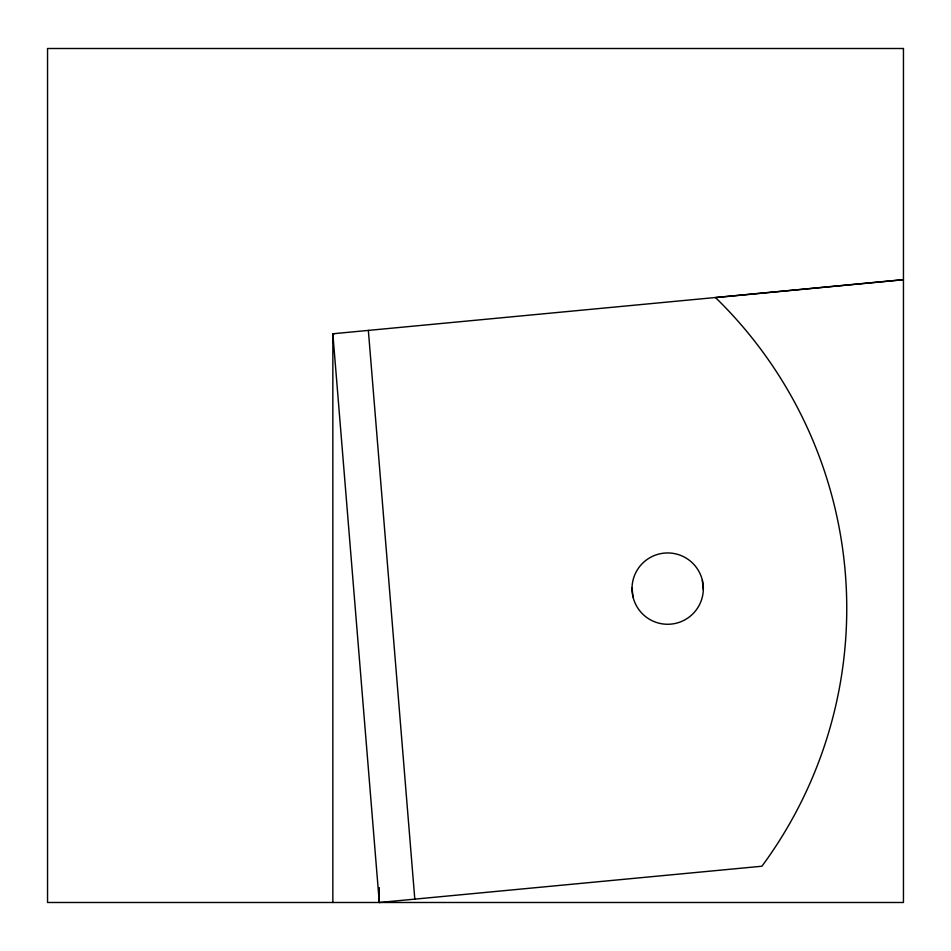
<?xml version="1.0" encoding="UTF-8"?>
<svg xmlns="http://www.w3.org/2000/svg" width="951" height="951" viewBox="0 0 951 951"><rect width="100%" height="100%" fill="white"/><g stroke="black" fill="none" stroke-linecap="round" stroke-linejoin="round"><path stroke-width="1.43" d="M332.517 333.801L903.45 279.689L716.055 297.544M332.85 902.487L332.85 333.801L334.514 333.718M702.349 580.3L703.324 589.549A35.663 35.663 0 0 1 649.022 619.006A35.663 35.663 0 0 1 650.674 557.262A35.663 35.663 0 0 1 703.324 589.549M632.023 587.659L632.986 596.919M368.358 330.425L414.802 899.135M332.85 333.801L379.294 902.499L761.906 866.23A433.894 433.894 0 0 0 715.449 297.52M379.294 887.64L379.294 902.487M903.45 48.501L47.55 48.501L47.55 902.487L903.45 902.487L903.45 48.501"/></g></svg>
